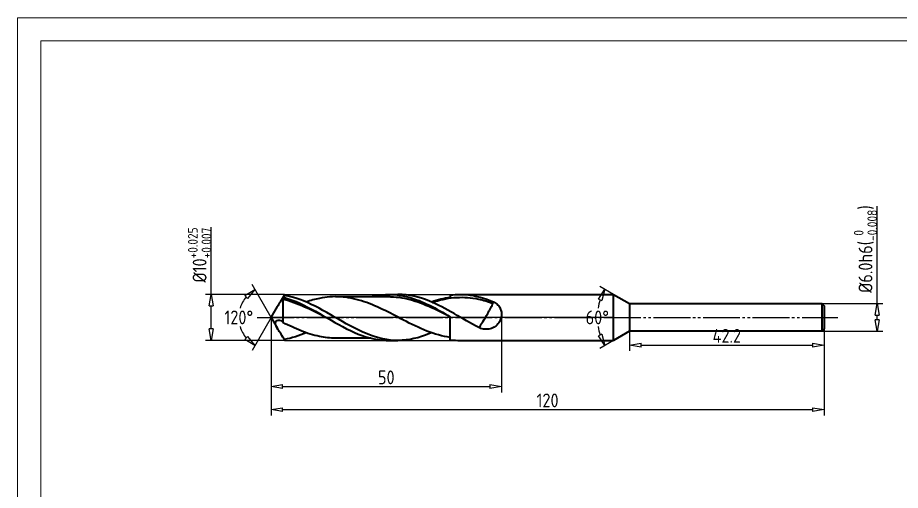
# Model space of a CAD drawing. Header units: millimetres. Extents: x 4813 to 5110, y 1246 to 1456.
# Drawn here: x 4818.3 to 5009.9, y 1348.6 to 1451.1 of the extents above; entities that cross this region are included whole.
import ezdxf
from ezdxf.enums import TextEntityAlignment as Align

# ---------------------------------------------------------------- set-up
doc = ezdxf.new("R2010")
doc.units = ezdxf.units.MM
doc.linetypes.add('JIS_09_08', pattern=[10.75, 8, -0.55, 0.55, -0.55, 0.55, -0.55])
for name, color, linetype in [('中心线', 2, 'JIS_09_08'), ('图框', 7, 'Continuous'), ('标注', 3, 'Continuous')]:
    doc.layers.add(name, color=color, linetype=linetype)
doc.layers.add('轮廓', color=4, linetype='Continuous', lineweight=35)
doc.styles.add('工程字', font='gbenor.shx', dxfattribs={"bigfont": 'gbcbig.shx'})
doc.styles.add('样式 1', font='simsunb.ttf')
doc.dimstyles.new('ZQH', dxfattribs={"dimtxt": 3, "dimasz": 2.5, "dimexe": 1.25, "dimexo": 0, "dimgap": 0.5, "dimtad": 1, "dimdec": 3, "dimdsep": 46, "dimtxsty": '工程字', "dimblk": 'CLOSEDBLANK', "dimcen": -0.8, "dimclrd": 3, "dimclre": 3, "dimclrt": 3, "dimadec": 1, "dimazin": 2, "dimtfac": 1, "dimtdec": 3, "dimtofl": 0, "dimtmove": 0, "dimatfit": 3, "dimldrblk": 'CLOSEDBLANK', "dimfxl": 1, "dimtolj": 1, "dimtzin": 0, "dimarcsym": 0})
doc.dimstyles.new('ZQV', dxfattribs={"dimtxt": 3, "dimasz": 2.5, "dimexe": 1.25, "dimexo": 0, "dimgap": 0.5, "dimtad": 1, "dimtih": 1, "dimtoh": 1, "dimdec": 3, "dimdsep": 46, "dimtxsty": '工程字', "dimblk": 'CLOSEDBLANK', "dimcen": -0.8, "dimclrd": 3, "dimclre": 3, "dimclrt": 3, "dimadec": 1, "dimazin": 2, "dimtfac": 1, "dimtdec": 3, "dimtofl": 0, "dimtmove": 0, "dimatfit": 3, "dimldrblk": 'CLOSEDBLANK', "dimfxl": 1, "dimtolj": 1, "dimtzin": 0, "dimarcsym": 0})

# ---------------------------------------------------------------- blocks, each defined once
blk = doc.blocks.new('TYFrame')
at = {"layer": '图框', "lineweight": 9}
for p, q in [((5, 5), (5, 205)), ((5, 205), (292, 205)), ((10, 10), (10, 200)), ((10, 200), (287, 200))]:
    blk.add_line(p, q, dxfattribs=at)
at = {"layer": '图框', "style": '样式 1', "flags": 1}
for tag, height, p in [('被加工材料', 1.2, (258.35, 62.06)), ('工件类型', 1.2, (258.35, 58.88)), ('刀具材料', 1.2, (258.35, 55.95)), ('冷却', 1.2, (258.35, 52.93)), ('涂层', 1.2, (258.35, 49.72)), ('孔公差', 1.2, (258.35, 46.73)), ('通孔', 1.2, (258.35, 43.61)), ('设计', 1.73, (215.5, 38.5)), ('刀具名称', 1.73, (264.42, 38.5)), ('设计日期', 1.73, (215.5, 30)), ('刀具编号', 1.73, (264.42, 30)), ('客户名称', 1.73, (264.42, 23.5)), ('审核', 1.73, (215.5, 21.8)), ('客户编号', 1.73, (264.42, 20)), ('审核日期', 1.73, (215.5, 14)), ('图号', 1.73, (264.42, 14, 30))]:
    blk.add_attdef(tag, text='', height=height, dxfattribs=at).set_placement(p, align=Align.MIDDLE_CENTER)
blk = doc.blocks.new('_ClosedBlank')
at = {"color": 0, "linetype": 'ByBlock', "lineweight": -2}
for p, q in [((-1, 0.167), (0, 0)), ((-1, 0.167), (-1, -0.167)), ((0, 0), (-1, -0.167))]:
    blk.add_line(p, q, dxfattribs=at)
blk = doc.blocks.new('*D7')
at = {"layer": 'Defpoints', "color": 0, "transparency": 16777216}
for p in [(4951.14, 1386.1), (4993.34, 1386.1), (4993.34, 1380.1)]:
    blk.add_point(p, dxfattribs=at)
at = {"layer": '标注', "color": 3, "lineweight": -2, "transparency": 16777216}
for p, q in [((4951.14, 1386.1), (4951.14, 1378.85)), ((4993.34, 1386.1), (4993.34, 1378.85)), ((4953.64, 1380.1), (4990.84, 1380.1))]:
    blk.add_line(p, q, dxfattribs=at)
at = {"layer": '标注', "color": 3, "lineweight": -2, "transparency": 16777216, "xscale": 2.5, "yscale": 2.5, "zscale": 2.5, "rotation": 180}
blk.add_blockref('_ClosedBlank', (4951.14, 1380.1), dxfattribs=at)
at = {"layer": '标注', "color": 3, "lineweight": -2, "transparency": 16777216, "xscale": 2.5, "yscale": 2.5, "zscale": 2.5}
blk.add_blockref('_ClosedBlank', (4993.34, 1380.1), dxfattribs=at)
at = {"layer": '标注', "color": 3, "transparency": 16777216, "insert": (4972.24, 1382.1), "char_height": 3, "attachment_point": 5, "style": '工程字'}
blk.add_mtext('\\A1;42.2', dxfattribs=at)
blk = doc.blocks.new('*D8')
at = {"layer": 'Defpoints', "color": 0, "transparency": 16777216}
for p in [(4989.87, 1389.1), (5004.87, 1389.1), (4989.87, 1383.1)]:
    blk.add_point(p, dxfattribs=at)
at = {"layer": '标注', "color": 3, "lineweight": -2, "transparency": 16777216}
for p, q in [((5004.87, 1389.1), (5004.87, 1410.24)), ((4989.87, 1389.1), (5006.12, 1389.1)), ((5004.87, 1385.6), (5004.87, 1386.6)), ((4989.87, 1383.1), (5006.12, 1383.1))]:
    blk.add_line(p, q, dxfattribs=at)
at = {"layer": '标注', "color": 3, "lineweight": -2, "transparency": 16777216, "xscale": 2.5, "yscale": 2.5, "zscale": 2.5}
for p, rotation in [((5004.87, 1389.1), 90), ((5004.87, 1383.1), 270)]:
    blk.add_blockref('_ClosedBlank', p, dxfattribs=dict(at, rotation=rotation))
at = {"layer": '标注', "color": 3, "transparency": 16777216, "insert": (5002.34, 1400.92), "char_height": 3, "attachment_point": 5, "rotation": 90, "style": '工程字'}
blk.add_mtext('\\A1;%%C6.0h6({\\H0.7x;\\S 0^ -0.008;})', dxfattribs=at)
blk = doc.blocks.new('*D9')
at = {"layer": 'Defpoints', "color": 0, "transparency": 16777216}
for p in [(4947.67, 1391.1), (4951.14, 1389.1), (4944.32, 1388.22), (4951.14, 1383.1), (4947.67, 1381.1)]:
    blk.add_point(p, dxfattribs=at)
at = {"layer": '标注', "color": 3, "lineweight": -2, "transparency": 16777216}
for p, q in [((4947.67, 1391.1), (4944.69, 1392.82)), ((4947.67, 1381.1), (4944.69, 1379.38))]:
    blk.add_line(p, q, dxfattribs=at)
for start, end in [(161.7653, 170.5617), (189.4383, 198.2347)]:
    blk.add_arc((4956.33, 1386.1), 12.2, start, end, dxfattribs=at)
at = {"layer": '标注', "color": 3, "lineweight": -2, "transparency": 16777216, "xscale": 2.5, "yscale": 2.5, "zscale": 2.5}
for p, rotation in [((4945.77, 1392.2), 65.88265104258811), ((4945.77, 1380), 294.1173489574119)]:
    blk.add_blockref('_ClosedBlank', p, dxfattribs=dict(at, rotation=rotation))
at = {"layer": '标注', "color": 3, "transparency": 16777216, "insert": (4944.14, 1386.1), "char_height": 3, "attachment_point": 5, "style": '工程字'}
blk.add_mtext('\\A1;60°', dxfattribs=at)
blk = doc.blocks.new('*D10')
at = {"layer": 'Defpoints', "color": 0, "transparency": 16777216}
for p in [(4873.34, 1386.1), (4923.34, 1386.1), (4923.34, 1371.1)]:
    blk.add_point(p, dxfattribs=at)
at = {"layer": '标注', "color": 3, "lineweight": -2, "transparency": 16777216}
for p, q in [((4873.34, 1386.1), (4873.34, 1369.85)), ((4923.34, 1386.1), (4923.34, 1369.85)), ((4875.84, 1371.1), (4920.84, 1371.1))]:
    blk.add_line(p, q, dxfattribs=at)
at = {"layer": '标注', "color": 3, "lineweight": -2, "transparency": 16777216, "xscale": 2.5, "yscale": 2.5, "zscale": 2.5, "rotation": 180}
blk.add_blockref('_ClosedBlank', (4873.34, 1371.1), dxfattribs=at)
at = {"layer": '标注', "color": 3, "lineweight": -2, "transparency": 16777216, "xscale": 2.5, "yscale": 2.5, "zscale": 2.5}
blk.add_blockref('_ClosedBlank', (4923.34, 1371.1), dxfattribs=at)
at = {"layer": '标注', "color": 3, "transparency": 16777216, "insert": (4898.34, 1373.1), "char_height": 3, "attachment_point": 5, "style": '工程字'}
blk.add_mtext('\\A1;50', dxfattribs=at)
blk = doc.blocks.new('*D11')
at = {"layer": 'Defpoints', "color": 0, "transparency": 16777216}
for p in [(4873.34, 1386.1), (4993.34, 1386.1), (4993.34, 1366.1)]:
    blk.add_point(p, dxfattribs=at)
at = {"layer": '标注', "color": 3, "lineweight": -2, "transparency": 16777216}
for p, q in [((4873.34, 1386.1), (4873.34, 1364.85)), ((4993.34, 1386.1), (4993.34, 1364.85)), ((4875.84, 1366.1), (4990.84, 1366.1))]:
    blk.add_line(p, q, dxfattribs=at)
at = {"layer": '标注', "color": 3, "lineweight": -2, "transparency": 16777216, "xscale": 2.5, "yscale": 2.5, "zscale": 2.5, "rotation": 180}
blk.add_blockref('_ClosedBlank', (4873.34, 1366.1), dxfattribs=at)
at = {"layer": '标注', "color": 3, "lineweight": -2, "transparency": 16777216, "xscale": 2.5, "yscale": 2.5, "zscale": 2.5}
blk.add_blockref('_ClosedBlank', (4993.34, 1366.1), dxfattribs=at)
at = {"layer": '标注', "color": 3, "transparency": 16777216, "insert": (4933.34, 1368.1), "char_height": 3, "attachment_point": 5, "style": '工程字'}
blk.add_mtext('\\A1;120', dxfattribs=at)
blk = doc.blocks.new('*D12')
at = {"layer": 'Defpoints', "color": 0, "transparency": 16777216}
for p in [(4876.22, 1391.1), (4860.34, 1381.1), (4876.22, 1381.1)]:
    blk.add_point(p, dxfattribs=at)
at = {"layer": '标注', "color": 3, "lineweight": -2, "transparency": 16777216}
for p, q in [((4860.34, 1391.1), (4860.34, 1405.67)), ((4876.22, 1391.1), (4859.09, 1391.1)), ((4860.34, 1383.6), (4860.34, 1388.6)), ((4876.22, 1381.1), (4859.09, 1381.1))]:
    blk.add_line(p, q, dxfattribs=at)
at = {"layer": '标注', "color": 3, "lineweight": -2, "transparency": 16777216, "xscale": 2.5, "yscale": 2.5, "zscale": 2.5}
for p, rotation in [((4860.34, 1391.1), 90), ((4860.34, 1381.1), 270)]:
    blk.add_blockref('_ClosedBlank', p, dxfattribs=dict(at, rotation=rotation))
at = {"layer": '标注', "color": 3, "transparency": 16777216, "insert": (4857.83, 1399.64), "char_height": 3, "attachment_point": 5, "rotation": 90, "style": '工程字'}
blk.add_mtext('\\A1;%%C10{\\H0.7x;\\S+0.025^ +0.007;}', dxfattribs=at)
blk = doc.blocks.new('*D13')
at = {"layer": 'Defpoints', "color": 0, "transparency": 16777216}
for p in [(4866.75, 1388.5), (4873.34, 1386.1), (4873.34, 1386.1), (4873.35, 1386.12), (4873.35, 1386.08)]:
    blk.add_point(p, dxfattribs=at)
at = {"layer": '标注', "color": 3, "lineweight": -2, "transparency": 16777216}
for q in [(4869.21, 1393.25), (4869.21, 1378.95)]:
    blk.add_line((4873.34, 1386.1), q, dxfattribs=at)
for start, end in [(140.554, 163.4141), (196.5859, 219.446)]:
    blk.add_arc((4873.34, 1386.1), 7.01, start, end, dxfattribs=at)
at = {"layer": '标注', "color": 3, "lineweight": -2, "transparency": 16777216, "xscale": 2.5, "yscale": 2.5, "zscale": 2.5}
for p, rotation in [((4869.83, 1392.17), 40.27702422499712), ((4869.83, 1380.03), 319.7229757750029)]:
    blk.add_blockref('_ClosedBlank', p, dxfattribs=dict(at, rotation=rotation))
at = {"layer": '标注', "color": 3, "transparency": 16777216, "insert": (4866.33, 1386.1), "char_height": 3, "attachment_point": 5, "style": '工程字'}
blk.add_mtext('\\A1;120°', dxfattribs=at)

msp = doc.modelspace()

# ---------------------------------------------------------------- linework, layer by layer
at = {"color": 2}
msp.add_lwpolyline([(4873.3367, 1386.1013), (4876.2234, 1391.1013), (4947.6726, 1391.1013), (4947.6726, 1386.1013)], close=True, dxfattribs=at)
at = {"color": 2, "extrusion": (0, -1.22465e-16, -1)}
msp.add_lwpolyline([(-4873.3367, 1386.1013), (-4876.2234, 1381.1013), (-4947.6726, 1381.1013), (-4947.6726, 1386.1013)], close=True, dxfattribs=at)
at = {"layer": '中心线'}
msp.add_line((4870.3367, 1386.1013), (4996.3367, 1386.1013), dxfattribs=at)
at = {"layer": '轮廓', "lineweight": 35}
for p, q in [((4876.2234, 1390.4303), (4876.2234, 1390.8848)), ((4898.8921, 1391.1013), (4900.8726, 1391.1013)), ((4914.3528, 1391.1013), (4947.6726, 1391.1013)), ((4947.6726, 1381.1013), (4947.6726, 1391.1013)), ((4887.3528, 1390.6013), (4898.8921, 1390.6013)), ((4873.3367, 1386.1013), (4874.7225, 1388.5016)), ((4873.3367, 1386.1013), (4874.7225, 1383.701)), ((4912.2234, 1381.2516), (4912.2234, 1386.2584)), ((4894.9861, 1381.6013), (4887.3528, 1381.6013)), ((4898.8921, 1381.1013), (4900.8726, 1381.1013)), ((4914.3528, 1381.1013), (4947.6726, 1381.1013))]:
    msp.add_line(p, q, dxfattribs=at)
at = {"layer": '轮廓'}
for p, q in [((4951.1367, 1389.1013), (4951.1367, 1383.1013)), ((4992.8367, 1389.1013), (4992.8367, 1383.1013))]:
    msp.add_line(p, q, dxfattribs=at)
msp.add_lwpolyline([(4947.6726, 1381.1013), (4947.6726, 1391.1013), (4951.1367, 1389.1013), (4992.8367, 1389.1013), (4993.3367, 1388.6013), (4993.3367, 1383.6013), (4992.8367, 1383.1013), (4951.1367, 1383.1013), (4947.6726, 1381.1013)], dxfattribs=at)
at = {"layer": '轮廓', "lineweight": 35}
for points, knots in [([(4876.2234, 1390.8848), (4876.0365, 1390.5776), (4875.8482, 1390.2799), (4875.4238, 1389.6186), (4875.1742, 1389.239), (4874.8793, 1388.7657), (4874.7987, 1388.6338), (4874.7224, 1388.5016)], [2.53433807, 2.53433807, 2.53433807, 2.53433807, 3.64230821, 3.64230821, 5.13515043, 5.13515043, 5.67850349, 5.67850349, 5.67850349, 5.67850349]), ([(4908.1673, 1382.7725), (4908.013, 1382.7061), (4907.8585, 1382.6411), (4905.4273, 1381.6452), (4903.235, 1381.1146), (4898.6824, 1381.0885), (4896.4901, 1381.594), (4892.6849, 1383.1216), (4891.1823, 1383.8926), (4887.3772, 1386.0067), (4885.1849, 1387.3627), (4880.6529, 1389.6545), (4878.4791, 1390.5057), (4876.2234, 1390.8848)], [11.90252314, 11.90252314, 11.90252314, 11.90252314, 12.43892945, 12.43892945, 20.32432384, 20.32432384, 28.20971824, 28.20971824, 33.50567977, 33.50567977, 41.39107416, 41.39107416, 49.20484736, 49.20484736, 49.20484736, 49.20484736]), ([(4894.9861, 1390.6013), (4895.4739, 1390.724), (4895.964, 1390.8259), (4898.7343, 1391.2696), (4900.9266, 1391.122), (4904.7148, 1390.0777), (4906.2013, 1389.4673), (4909.2251, 1387.9811), (4910.7116, 1387.1308), (4912.2234, 1386.2584)], [21.94480665, 21.94480665, 21.94480665, 21.94480665, 23.65618257, 23.65618257, 31.54157676, 31.54157676, 36.77881, 36.77881, 42.01604323, 42.01604323, 42.01604323, 42.01604323]), ([(4918.392, 1383.9167), (4916.5966, 1384.8491), (4914.8432, 1385.8997), (4911.2524, 1387.9447), (4909.499, 1388.8894), (4905.4273, 1390.5573), (4903.235, 1391.088), (4900.93, 1391.1012), (4900.9013, 1391.1013), (4900.8726, 1391.1013)], [0, 0, 0, 0, 6.21946472, 6.21946472, 12.43892945, 12.43892945, 20.32432384, 20.32432384, 20.42371432, 20.42371432, 20.42371432, 20.42371432]), ([(4912.2234, 1390.9509), (4912.2234, 1390.841), (4912.2234, 1390.731), (4912.2234, 1390.5601), (4912.2234, 1390.4992), (4912.2234, 1390.4385)], [-0.666721528, -0.666721528, -0.666721528, -0.666721528, -0.336655228, -0.336655228, -0.15317093, -0.15317093, -0.15317093, -0.15317093]), ([(4914.3528, 1391.1013), (4914.8268, 1391.1013), (4915.3025, 1391.0788), (4917.744, 1390.8473), (4919.6521, 1390.2867), (4921.6147, 1389.444)], [44.56658667, 44.56658667, 44.56658667, 44.56658667, 46.22568894, 46.22568894, 53.02440592, 53.02440592, 53.02440592, 53.02440592]), ([(4875.9348, 1390.0703), (4876.0313, 1390.1941), (4876.1275, 1390.3141), (4876.2234, 1390.4302), (4876.2234, 1390.4303), (4876.2234, 1390.4303)], [0, 0, 0, 0, 0.598595472, 0.598595472, 0.598741753, 0.598741753, 0.598741753, 0.598741753]), ([(4875.9348, 1384.9777), (4875.9348, 1385.3406), (4875.9348, 1385.7145), (4875.9348, 1386.6768), (4875.9348, 1387.2574), (4875.9348, 1388.2825), (4875.9348, 1388.7272), (4875.9348, 1389.5012), (4875.9348, 1389.8247), (4875.9348, 1390.0703)], [0.62882288, 0.62882288, 0.62882288, 0.62882288, 1.75790013, 1.75790013, 3.51580026, 3.51580026, 5.07890734, 5.07890734, 6.64201442, 6.64201442, 6.64201442, 6.64201442]), ([(4875.9348, 1390.0703), (4877.4954, 1389.6881), (4879.0561, 1389.1086), (4880.6167, 1388.4128), (4882.174, 1387.7185), (4883.7313, 1386.9105), (4885.2886, 1386.1013)], [0.08213664, 0.08213664, 0.08213664, 0.08213664, 0.62276394, 0.62276394, 0.62276394, 1.16222734, 1.16222734, 1.16222734, 1.16222734]), ([(4876.2234, 1390.4303), (4878.4997, 1389.7727), (4880.6919, 1388.6923), (4885.2445, 1386.1577), (4887.4368, 1384.8029), (4891.9894, 1382.5101), (4894.1817, 1381.662), (4897.2777, 1381.1662), (4898.0865, 1381.1013), (4898.8922, 1381.1014)], [0.00027715, 0.00027715, 0.00027715, 0.00027715, 7.88539419, 7.88539419, 15.77078838, 15.77078838, 23.65618257, 23.65618257, 26.49562984, 26.49562984, 26.49562984, 26.49562984]), ([(4912.2234, 1381.764), (4910.5187, 1382.0001), (4908.85, 1382.4831), (4905.4405, 1383.8213), (4903.7718, 1384.6471), (4900.5383, 1386.3136), (4899.0356, 1387.1145), (4895.978, 1388.5789), (4894.4754, 1389.2166), (4891.4178, 1390.1729), (4889.9151, 1390.4747), (4886.8575, 1390.6638), (4885.3549, 1390.5479), (4882.8656, 1390.0356), (4881.9147, 1389.7637), (4880.9602, 1389.43)], [0, 0, 0, 0, 5.76348305, 5.76348305, 11.5269661, 11.5269661, 16.69561847, 16.69561847, 21.86427084, 21.86427084, 27.0329232, 27.0329232, 32.20157557, 32.20157557, 35.44854304, 35.44854304, 35.44854304, 35.44854304]), ([(4898.8921, 1390.6011), (4899.043, 1390.6012), (4899.1938, 1390.5992), (4899.3446, 1390.5951), (4900.9053, 1390.5528), (4902.466, 1390.2864), (4904.0266, 1389.8333), (4905.5873, 1389.3802), (4907.1479, 1388.7416), (4908.7086, 1388.007), (4909.8802, 1387.4555), (4911.0518, 1386.8512), (4912.2234, 1386.2427)], [2.73302363, 2.73302363, 2.73302363, 2.73302363, 2.78527316, 2.78527316, 2.78527316, 3.32590046, 3.32590046, 3.32590046, 3.86652777, 3.86652777, 3.86652777, 4.27238764, 4.27238764, 4.27238764, 4.27238764]), ([(4908.3209, 1389.3631), (4908.5113, 1389.4267), (4908.7016, 1389.4878), (4908.8919, 1389.5465), (4910.4653, 1390.031), (4912.0386, 1390.3401), (4913.6119, 1390.4299), (4915.1853, 1390.5197), (4916.7586, 1390.39), (4918.3319, 1390.0591), (4919.386, 1389.8374), (4920.44, 1389.5269), (4921.4941, 1389.1478)], [4.09843355, 4.09843355, 4.09843355, 4.09843355, 4.16437103, 4.16437103, 4.16437103, 4.70938673, 4.70938673, 4.70938673, 5.25440243, 5.25440243, 5.25440243, 5.6195368, 5.6195368, 5.6195368, 5.6195368]), ([(4921.6147, 1389.444), (4921.6512, 1389.4284), (4921.6871, 1389.4122), (4921.8935, 1389.3146), (4922.0523, 1389.221), (4922.3247, 1389.0252), (4922.4573, 1388.9121), (4922.6966, 1388.6612), (4922.8034, 1388.5231), (4922.9586, 1388.2808), (4923.0228, 1388.1632), (4923.1354, 1387.9126), (4923.1839, 1387.7794), (4923.2612, 1387.5046), (4923.2901, 1387.3628), (4923.3279, 1387.0788), (4923.3367, 1386.9367), (4923.3367, 1386.6617), (4923.3279, 1386.518), (4923.2901, 1386.227), (4923.2612, 1386.0799), (4923.1839, 1385.7912), (4923.1354, 1385.6495), (4923.0228, 1385.3795), (4922.9586, 1385.2511), (4922.8034, 1384.9838), (4922.6966, 1384.8292), (4922.4573, 1384.5438), (4922.3247, 1384.413), (4922.0523, 1384.1839), (4921.8935, 1384.0725), (4921.5515, 1383.8781), (4921.3681, 1383.7949), (4920.9876, 1383.6622), (4920.7902, 1383.6125), (4920.394, 1383.5475), (4920.1954, 1383.5322), (4920.0034, 1383.5322), (4919.8113, 1383.5322), (4919.6127, 1383.5475), (4919.2166, 1383.6125), (4919.0191, 1383.6622), (4918.678, 1383.7811), (4918.5314, 1383.8443), (4918.392, 1383.9167)], [11.64603938, 11.64603938, 11.64603938, 11.64603938, 11.76533205, 11.76533205, 12.34135373, 12.34135373, 12.86563457, 12.86563457, 13.38991541, 13.38991541, 13.80641168, 13.80641168, 14.22290795, 14.22290795, 14.63940422, 14.63940422, 15.05590049, 15.05590049, 15.47239676, 15.47239676, 15.88889304, 15.88889304, 16.30538931, 16.30538931, 16.72188558, 16.72188558, 17.24616642, 17.24616642, 17.77044725, 17.77044725, 18.34646894, 18.34646894, 18.92249062, 18.92249062, 19.49851231, 19.49851231, 20.07453399, 20.07453399, 20.07453399, 20.65055568, 20.65055568, 21.22657736, 21.22657736, 21.68330638, 21.68330638, 21.68330638, 21.68330638]), ([(4918.392, 1383.9167), (4918.4382, 1383.9471), (4918.5811, 1384.1026), (4918.9294, 1384.5926), (4919.5061, 1385.4849), (4920.1546, 1386.581), (4920.71, 1387.5855), (4921.139, 1388.3939), (4921.3826, 1388.8944), (4921.4941, 1389.1478)], [3.8635405, 3.8635405, 3.8635405, 3.8635405, 4.1887902, 4.48798951, 4.78718881, 5.38558741, 5.60998688, 5.83438636, 6.28318531, 6.28318531, 6.28318531, 6.28318531]), ([(4876.2234, 1381.3178), (4876.0248, 1381.6441), (4875.7835, 1382.0254), (4875.3185, 1382.7453), (4875.1439, 1383.0135), (4874.8001, 1383.5625), (4874.5576, 1383.956), (4874.3251, 1384.5393), (4874.2865, 1384.7376), (4874.3204, 1385.1031), (4874.3999, 1385.2254), (4874.5607, 1385.415), (4874.6976, 1385.4972), (4875.0338, 1385.5625), (4875.2336, 1385.5287), (4875.5808, 1385.3317), (4875.7185, 1385.2168), (4875.8521, 1385.0718)], [2.50858579, 2.50858579, 2.50858579, 2.50858579, 3.53379892, 3.53379892, 4.14567854, 4.14567854, 4.85443412, 4.85443412, 5.3325578, 5.3325578, 5.86618257, 5.86618257, 6.71271426, 6.71271426, 7.67986365, 7.67986365, 8.3401481, 8.3401481, 8.3401481, 8.3401481]), ([(4887.3528, 1381.6013), (4886.1767, 1381.6013), (4885.0092, 1381.7258), (4882.4927, 1382.2437), (4881.1768, 1382.6614), (4878.5347, 1383.7081), (4877.2428, 1384.3195), (4875.9348, 1384.9777)], [28.2014382, 28.2014382, 28.2014382, 28.2014382, 32.20157557, 32.20157557, 36.7094713, 36.7094713, 41.1339395, 41.1339395, 41.1339395, 41.1339395]), ([(4912.2234, 1381.2516), (4912.2568, 1381.247), (4912.2901, 1381.2424), (4913.0037, 1381.1467), (4913.6786, 1381.1013), (4914.3528, 1381.1013)], [42.01795919, 42.01795919, 42.01795919, 42.01795919, 42.13350064, 42.13350064, 44.48972847, 44.48972847, 44.48972847, 44.48972847])]:
    msp.add_open_spline(points, degree=3, knots=knots, dxfattribs=at)
for points in [[(4912.2234, 1390.9509), (4912.9331, 1391.0506), (4913.6411, 1391.1013), (4914.3528, 1391.1013)], [(4912.2234, 1390.4385), (4910.8606, 1390.2497), (4909.5208, 1389.9032), (4908.1673, 1389.4299)], [(4921.4941, 1389.1479), (4921.5452, 1389.2639), (4921.5856, 1389.3633), (4921.6147, 1389.444)], [(4875.8521, 1385.0718), (4875.8798, 1385.0417), (4875.9074, 1385.0103), (4875.9348, 1384.9777)], [(4880.9602, 1382.7727), (4879.3835, 1382.0935), (4877.8241, 1381.5868), (4876.2234, 1381.3178)]]:
    msp.add_open_spline(points, degree=3, dxfattribs=at)

# ---------------------------------------------------------------- block references
at = {"color": 0}
msp.add_blockref('TYFrame', (4813.3367, 1246.1013), dxfattribs=at)

# ---------------------------------------------------------------- dimensions: what is measured, and where the dimension line sits
at = {"layer": '标注'}
dim = msp.add_linear_dim(base=(4860.3367, 1381.1013), p1=(4876.2234, 1391.1013), p2=(4876.2234, 1381.1013), angle=89.999998, text='%%C<>{\\H0.7x;\\S+0.025^ +0.007;}', dimstyle='ZQH', dxfattribs=at)
dim.commit()
dim.dimension.update_dxf_attribs({"geometry": '*D12', "text_midpoint": (4860.3367, 1399.6375), "dimtype": 128})
dim = msp.add_linear_dim(base=(5004.8726, 1389.1013), p1=(4989.8726, 1383.1013), p2=(4989.8726, 1389.1013), angle=270.000002, text='%%C6.0h6({\\H0.7x;\\S 0^ -0.008;})', dimstyle='ZQH', override={"dimtol": 1, "dimtp": 0, "dimtm": 0.008, "dimtdec": 1}, dxfattribs=at)
dim.commit()
dim.dimension.update_dxf_attribs({"geometry": '*D8', "text_midpoint": (5004.8726, 1400.9188), "dimtype": 128})
dim = msp.add_angular_dim_2l(base=(4866.7528, 1388.4976), line1=((4873.33669, 1386.10126), (4873.34669, 1386.08394)), line2=((4873.33669, 1386.10126), (4873.34669, 1386.11858)), dimstyle='ZQV', dxfattribs=at)
dim.commit()
dim.dimension.update_dxf_attribs({"geometry": '*D13', "text_midpoint": (4866.33026, 1386.10126)})
dim = msp.add_angular_dim_2l(base=(4944.322, 1388.2191), line1=((4947.6726, 1391.1013), (4951.1367, 1389.1013)), line2=((4947.6726, 1381.1013), (4951.1367, 1383.1013)), text='60°', dimstyle='ZQV', dxfattribs=at)
dim.commit()
dim.dimension.update_dxf_attribs({"geometry": '*D9', "text_midpoint": (4944.1367, 1386.1013), "dimtype": 130})
for base, p1, p2, picture, middle in [((4923.3367, 1371.1013), (4873.3367, 1386.1013), (4923.3367, 1386.1013), '*D10', (4898.3367, 1373.1013)), ((4993.3367, 1366.1013), (4873.3367, 1386.1013), (4993.3367, 1386.1013), '*D11', (4933.3367, 1368.1013)), ((4993.3367, 1380.1013), (4951.1367, 1386.1013), (4993.3367, 1386.1013), '*D7', (4972.2367, 1382.1013))]:
    dim = msp.add_linear_dim(base=base, p1=p1, p2=p2, dimstyle='ZQH', dxfattribs=at)
    dim.commit()
    dim.dimension.update_dxf_attribs({"geometry": picture, "text_midpoint": middle})

doc.saveas('drawing.dxf')
